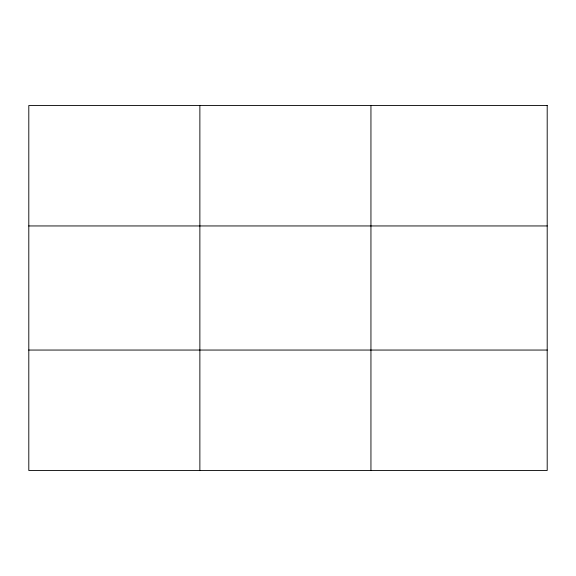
<?xml version="1.0" encoding="UTF-8"?>
<svg xmlns="http://www.w3.org/2000/svg" width="576" height="576" viewBox="0 0 576 576"><rect width="100%" height="100%" fill="white"/><g stroke="black" fill="none" stroke-linecap="round" stroke-linejoin="round"><path stroke-width="0.86" d="M199.872 470.491L199.872 105.509M370.944 470.491L370.944 105.509M28.8 225.95L547.2 225.95M28.8 350.05L547.2 350.05M547.2 105.509L547.2 470.491L28.8 470.491L28.8 105.509L547.2 105.509"/></g></svg>
